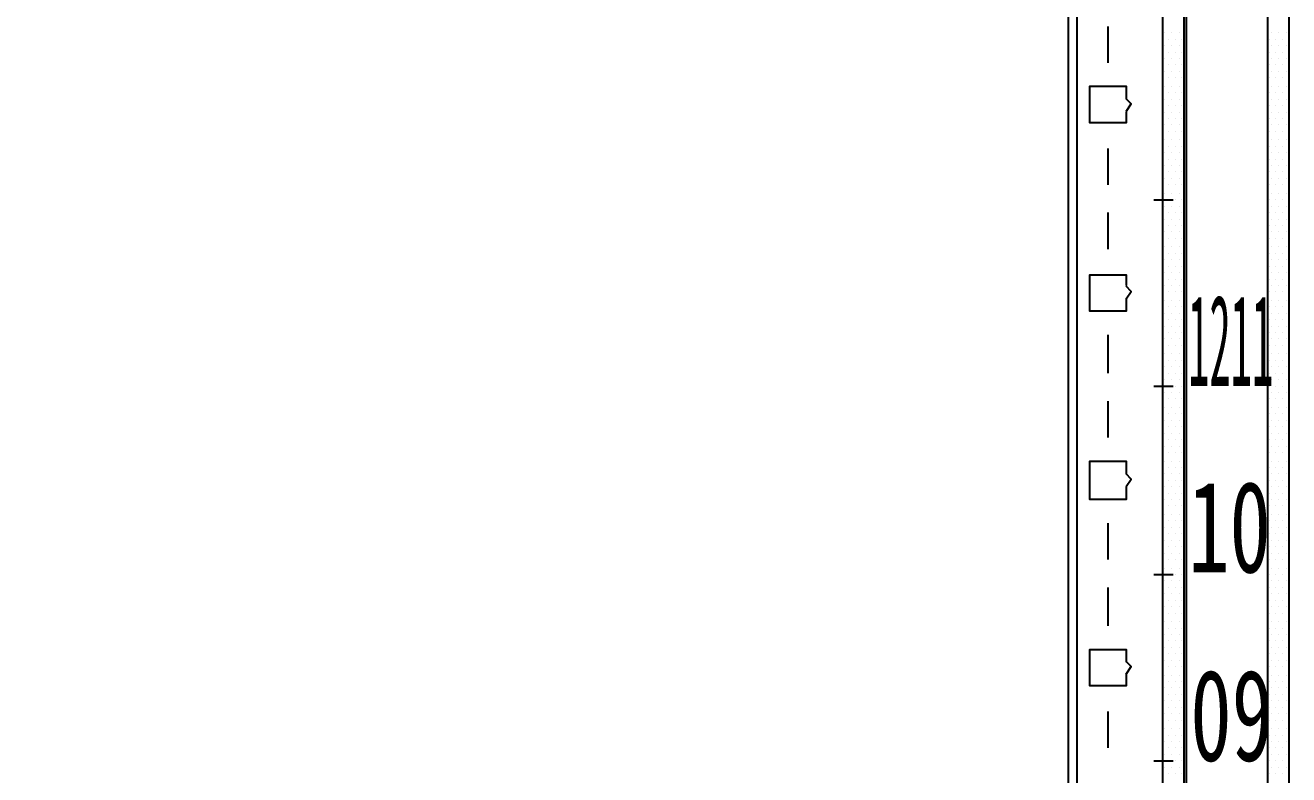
# Model space of a CAD drawing. Header units: metres. Extents: x 17 to 1264, y 17 to 859.
# Drawn here: x 388.9 to 473.9, y 225.7 to 276.1 of the extents above; entities that cross this region are included whole.
import ezdxf

# ---------------------------------------------------------------- set-up
doc = ezdxf.new("R2010")
doc.units = ezdxf.units.M
for name, color, linetype in [('LINES', 7, 'Continuous'), ('POLYLINES', 4, 'Continuous'), ('RECTS', 7, 'Continuous'), ('TEXTS', 3, 'Continuous')]:
    doc.layers.add(name, color=color, linetype=linetype)

msp = doc.modelspace()

# ---------------------------------------------------------------- linework, layer by layer
at = {"layer": 'LINES'}
for p, q in [((459.066, 125.712), (459.066, 721.008)), ((461.73, 276.048), (461.73, 273.6)), ((465.546, 275.616), (465.546, 275.616)), ((465.978, 275.616), (465.978, 275.616)), ((466.554, 275.616), (466.554, 275.616)), ((472.746, 275.616), (472.746, 275.616)), ((473.178, 275.616), (473.178, 275.616)), ((473.754, 275.616), (473.754, 275.616)), ((465.546, 274.752), (465.546, 274.752)), ((465.834, 275.184), (465.834, 275.184)), ((465.978, 274.752), (465.978, 274.752)), ((466.266, 275.184), (466.266, 275.184)), ((466.554, 274.752), (466.554, 274.752)), ((466.698, 275.184), (466.698, 275.184)), ((472.602, 275.184), (472.602, 275.184)), ((472.746, 274.752), (472.746, 274.752)), ((473.034, 275.184), (473.034, 275.184)), ((473.178, 274.752), (473.178, 274.752)), ((473.466, 275.184), (473.466, 275.184)), ((473.754, 274.752), (473.754, 274.752)), ((465.546, 273.888), (465.546, 273.888)), ((465.834, 274.32), (465.834, 274.32)), ((465.978, 273.888), (465.978, 273.888)), ((466.266, 274.32), (466.266, 274.32)), ((466.554, 273.888), (466.554, 273.888)), ((466.698, 274.32), (466.698, 274.32)), ((472.602, 274.32), (472.602, 274.32)), ((472.746, 273.888), (472.746, 273.888)), ((473.034, 274.32), (473.034, 274.32)), ((473.178, 273.888), (473.178, 273.888)), ((473.466, 274.32), (473.466, 274.32)), ((473.754, 273.888), (473.754, 273.888)), ((465.546, 273.024), (465.546, 273.024)), ((465.834, 273.456), (465.834, 273.456)), ((465.978, 273.024), (465.978, 273.024)), ((466.266, 273.456), (466.266, 273.456)), ((466.554, 273.024), (466.554, 273.024)), ((466.698, 273.456), (466.698, 273.456)), ((472.602, 273.456), (472.602, 273.456)), ((472.746, 273.024), (472.746, 273.024)), ((473.034, 273.456), (473.034, 273.456)), ((473.178, 273.024), (473.178, 273.024)), ((473.466, 273.456), (473.466, 273.456)), ((473.754, 273.024), (473.754, 273.024)), ((465.834, 272.592), (465.834, 272.592)), ((466.266, 272.592), (466.266, 272.592)), ((466.698, 272.592), (466.698, 272.592)), ((472.602, 272.592), (472.602, 272.592)), ((473.034, 272.592), (473.034, 272.592)), ((473.466, 272.592), (473.466, 272.592)), ((465.546, 272.016), (465.546, 272.016)), ((465.834, 271.584), (465.834, 271.584)), ((465.978, 272.016), (465.978, 272.016)), ((466.266, 271.584), (466.266, 271.584)), ((466.554, 272.016), (466.554, 272.016)), ((466.698, 271.584), (466.698, 271.584)), ((472.602, 271.584), (472.602, 271.584)), ((472.746, 272.016), (472.746, 272.016)), ((473.034, 271.584), (473.034, 271.584)), ((473.178, 272.016), (473.178, 272.016)), ((473.466, 271.584), (473.466, 271.584)), ((473.754, 272.016), (473.754, 272.016)), ((465.546, 271.152), (465.546, 271.152)), ((465.834, 270.72), (465.834, 270.72)), ((465.978, 271.152), (465.978, 271.152)), ((466.266, 270.72), (466.266, 270.72)), ((466.554, 271.152), (466.554, 271.152)), ((466.698, 270.72), (466.698, 270.72)), ((472.602, 270.72), (472.602, 270.72)), ((472.746, 271.152), (472.746, 271.152)), ((473.034, 270.72), (473.034, 270.72)), ((473.178, 271.152), (473.178, 271.152)), ((473.466, 270.72), (473.466, 270.72)), ((473.754, 271.152), (473.754, 271.152)), ((465.546, 270.288), (465.546, 270.288)), ((465.834, 269.856), (465.834, 269.856)), ((465.978, 270.288), (465.978, 270.288)), ((466.266, 269.856), (466.266, 269.856)), ((466.554, 270.288), (466.554, 270.288)), ((466.698, 269.856), (466.698, 269.856)), ((472.602, 269.856), (472.602, 269.856)), ((472.746, 270.288), (472.746, 270.288)), ((473.034, 269.856), (473.034, 269.856)), ((473.178, 270.288), (473.178, 270.288)), ((473.466, 269.856), (473.466, 269.856)), ((473.754, 270.288), (473.754, 270.288)), ((465.546, 269.424), (465.546, 269.424)), ((465.834, 268.992), (465.834, 268.992)), ((465.978, 269.424), (465.978, 269.424)), ((466.266, 268.992), (466.266, 268.992)), ((466.554, 269.424), (466.554, 269.424)), ((466.698, 268.992), (466.698, 268.992)), ((472.602, 268.992), (472.602, 268.992)), ((472.746, 269.424), (472.746, 269.424)), ((473.034, 268.992), (473.034, 268.992)), ((473.178, 269.424), (473.178, 269.424)), ((473.466, 268.992), (473.466, 268.992)), ((473.754, 269.424), (473.754, 269.424)), ((465.546, 268.416), (465.546, 268.416)), ((465.834, 267.984), (465.834, 267.984)), ((465.978, 268.416), (465.978, 268.416)), ((466.266, 267.984), (466.266, 267.984)), ((466.554, 268.416), (466.554, 268.416)), ((466.698, 267.984), (466.698, 267.984)), ((472.602, 267.984), (472.602, 267.984)), ((472.746, 268.416), (472.746, 268.416)), ((473.034, 267.984), (473.034, 267.984)), ((473.178, 268.416), (473.178, 268.416)), ((473.466, 267.984), (473.466, 267.984)), ((473.754, 268.416), (473.754, 268.416)), ((461.73, 267.84), (461.73, 265.392)), ((465.546, 267.552), (465.546, 267.552)), ((465.834, 267.12), (465.834, 267.12)), ((465.978, 267.552), (465.978, 267.552)), ((466.266, 267.12), (466.266, 267.12)), ((466.554, 267.552), (466.554, 267.552)), ((466.698, 267.12), (466.698, 267.12)), ((472.602, 267.12), (472.602, 267.12)), ((472.746, 267.552), (472.746, 267.552)), ((473.034, 267.12), (473.034, 267.12)), ((473.178, 267.552), (473.178, 267.552)), ((473.466, 267.12), (473.466, 267.12)), ((473.754, 267.552), (473.754, 267.552)), ((465.546, 266.688), (465.546, 266.688)), ((465.834, 266.256), (465.834, 266.256)), ((465.978, 266.688), (465.978, 266.688)), ((466.266, 266.256), (466.266, 266.256)), ((466.554, 266.688), (466.554, 266.688)), ((466.698, 266.256), (466.698, 266.256)), ((472.602, 266.256), (472.602, 266.256)), ((472.746, 266.688), (472.746, 266.688)), ((473.034, 266.256), (473.034, 266.256)), ((473.178, 266.688), (473.178, 266.688)), ((473.466, 266.256), (473.466, 266.256)), ((473.754, 266.688), (473.754, 266.688)), ((465.546, 265.824), (465.546, 265.824)), ((465.834, 265.392), (465.834, 265.392)), ((465.978, 265.824), (465.978, 265.824)), ((466.266, 265.392), (466.266, 265.392)), ((466.554, 265.824), (466.554, 265.824)), ((466.698, 265.392), (466.698, 265.392)), ((472.602, 265.392), (472.602, 265.392)), ((472.746, 265.824), (472.746, 265.824)), ((473.034, 265.392), (473.034, 265.392)), ((473.178, 265.824), (473.178, 265.824)), ((473.466, 265.392), (473.466, 265.392)), ((473.754, 265.824), (473.754, 265.824)), ((465.546, 264.816), (465.546, 264.816)), ((465.978, 264.816), (465.978, 264.816)), ((466.554, 264.816), (466.554, 264.816)), ((472.746, 264.816), (472.746, 264.816)), ((473.178, 264.816), (473.178, 264.816)), ((473.754, 264.816), (473.754, 264.816)), ((464.826, 264.384), (466.122, 264.384)), ((464.826, 264.384), (466.122, 264.384)), ((464.826, 264.384), (466.122, 264.384)), ((464.826, 264.384), (466.122, 264.384)), ((465.546, 263.952), (465.546, 263.952)), ((465.834, 264.384), (465.834, 264.384)), ((465.978, 263.952), (465.978, 263.952)), ((466.266, 264.384), (466.266, 264.384)), ((466.554, 263.952), (466.554, 263.952)), ((466.698, 264.384), (466.698, 264.384)), ((472.602, 264.384), (472.602, 264.384)), ((472.746, 263.952), (472.746, 263.952)), ((473.034, 264.384), (473.034, 264.384)), ((473.178, 263.952), (473.178, 263.952)), ((473.466, 264.384), (473.466, 264.384)), ((473.754, 263.952), (473.754, 263.952)), ((461.73, 263.52), (461.73, 261.072)), ((465.546, 263.088), (465.546, 263.088)), ((465.834, 263.52), (465.834, 263.52)), ((465.978, 263.088), (465.978, 263.088)), ((466.266, 263.52), (466.266, 263.52)), ((466.554, 263.088), (466.554, 263.088)), ((466.698, 263.52), (466.698, 263.52)), ((472.602, 263.52), (472.602, 263.52)), ((472.746, 263.088), (472.746, 263.088)), ((473.034, 263.52), (473.034, 263.52)), ((473.178, 263.088), (473.178, 263.088)), ((473.466, 263.52), (473.466, 263.52)), ((473.754, 263.088), (473.754, 263.088)), ((465.546, 262.224), (465.546, 262.224)), ((465.834, 262.656), (465.834, 262.656)), ((465.978, 262.224), (465.978, 262.224)), ((466.266, 262.656), (466.266, 262.656)), ((466.554, 262.224), (466.554, 262.224)), ((466.698, 262.656), (466.698, 262.656)), ((472.602, 262.656), (472.602, 262.656)), ((472.746, 262.224), (472.746, 262.224)), ((473.034, 262.656), (473.034, 262.656)), ((473.178, 262.224), (473.178, 262.224)), ((473.466, 262.656), (473.466, 262.656)), ((473.754, 262.224), (473.754, 262.224)), ((465.546, 261.216), (465.546, 261.216)), ((465.834, 261.792), (465.834, 261.792)), ((465.978, 261.216), (465.978, 261.216)), ((466.266, 261.792), (466.266, 261.792)), ((466.554, 261.216), (466.554, 261.216)), ((466.698, 261.792), (466.698, 261.792)), ((472.602, 261.792), (472.602, 261.792)), ((472.746, 261.216), (472.746, 261.216)), ((473.034, 261.792), (473.034, 261.792)), ((473.178, 261.216), (473.178, 261.216)), ((473.466, 261.792), (473.466, 261.792)), ((473.754, 261.216), (473.754, 261.216)), ((465.546, 260.352), (465.546, 260.352)), ((465.834, 260.784), (465.834, 260.784)), ((465.978, 260.352), (465.978, 260.352)), ((466.266, 260.784), (466.266, 260.784)), ((466.554, 260.352), (466.554, 260.352)), ((466.698, 260.784), (466.698, 260.784)), ((472.602, 260.784), (472.602, 260.784)), ((472.746, 260.352), (472.746, 260.352)), ((473.034, 260.784), (473.034, 260.784)), ((473.178, 260.352), (473.178, 260.352)), ((473.466, 260.784), (473.466, 260.784)), ((473.754, 260.352), (473.754, 260.352)), ((465.546, 259.488), (465.546, 259.488)), ((465.834, 259.92), (465.834, 259.92)), ((465.978, 259.488), (465.978, 259.488)), ((466.266, 259.92), (466.266, 259.92)), ((466.554, 259.488), (466.554, 259.488)), ((466.698, 259.92), (466.698, 259.92)), ((472.602, 259.92), (472.602, 259.92)), ((472.746, 259.488), (472.746, 259.488)), ((473.034, 259.92), (473.034, 259.92)), ((473.178, 259.488), (473.178, 259.488)), ((473.466, 259.92), (473.466, 259.92)), ((473.754, 259.488), (473.754, 259.488)), ((465.546, 258.624), (465.546, 258.624)), ((465.834, 259.056), (465.834, 259.056)), ((465.978, 258.624), (465.978, 258.624)), ((466.266, 259.056), (466.266, 259.056)), ((466.554, 258.624), (466.554, 258.624)), ((466.698, 259.056), (466.698, 259.056)), ((472.602, 259.056), (472.602, 259.056)), ((472.746, 258.624), (472.746, 258.624)), ((473.034, 259.056), (473.034, 259.056)), ((473.178, 258.624), (473.178, 258.624)), ((473.466, 259.056), (473.466, 259.056)), ((473.754, 258.624), (473.754, 258.624)), ((465.834, 258.192), (465.834, 258.192)), ((466.266, 258.192), (466.266, 258.192)), ((466.698, 258.192), (466.698, 258.192)), ((472.602, 258.192), (472.602, 258.192)), ((473.034, 258.192), (473.034, 258.192)), ((473.466, 258.192), (473.466, 258.192)), ((465.546, 257.616), (465.546, 257.616)), ((465.834, 257.184), (465.834, 257.184)), ((465.978, 257.616), (465.978, 257.616)), ((466.266, 257.184), (466.266, 257.184)), ((466.554, 257.616), (466.554, 257.616)), ((466.698, 257.184), (466.698, 257.184)), ((472.602, 257.184), (472.602, 257.184)), ((472.746, 257.616), (472.746, 257.616)), ((473.034, 257.184), (473.034, 257.184)), ((473.178, 257.616), (473.178, 257.616)), ((473.466, 257.184), (473.466, 257.184)), ((473.754, 257.616), (473.754, 257.616)), ((465.546, 256.752), (465.546, 256.752)), ((465.834, 256.32), (465.834, 256.32)), ((465.978, 256.752), (465.978, 256.752)), ((466.266, 256.32), (466.266, 256.32)), ((466.554, 256.752), (466.554, 256.752)), ((466.698, 256.32), (466.698, 256.32)), ((472.602, 256.32), (472.602, 256.32)), ((472.746, 256.752), (472.746, 256.752)), ((473.034, 256.32), (473.034, 256.32)), ((473.178, 256.752), (473.178, 256.752)), ((473.466, 256.32), (473.466, 256.32)), ((473.754, 256.752), (473.754, 256.752)), ((461.73, 255.312), (461.73, 252.72)), ((465.546, 255.888), (465.546, 255.888)), ((465.834, 255.456), (465.834, 255.456)), ((465.978, 255.888), (465.978, 255.888)), ((466.266, 255.456), (466.266, 255.456)), ((466.554, 255.888), (466.554, 255.888)), ((466.698, 255.456), (466.698, 255.456)), ((472.602, 255.456), (472.602, 255.456)), ((472.746, 255.888), (472.746, 255.888)), ((473.034, 255.456), (473.034, 255.456)), ((473.178, 255.888), (473.178, 255.888)), ((473.466, 255.456), (473.466, 255.456)), ((473.754, 255.888), (473.754, 255.888)), ((465.546, 255.024), (465.546, 255.024)), ((465.834, 254.592), (465.834, 254.592)), ((465.978, 255.024), (465.978, 255.024)), ((466.266, 254.592), (466.266, 254.592)), ((466.554, 255.024), (466.554, 255.024)), ((466.698, 254.592), (466.698, 254.592)), ((472.602, 254.592), (472.602, 254.592)), ((472.746, 255.024), (472.746, 255.024)), ((473.034, 254.592), (473.034, 254.592)), ((473.178, 255.024), (473.178, 255.024)), ((473.466, 254.592), (473.466, 254.592)), ((473.754, 255.024), (473.754, 255.024)), ((465.546, 254.016), (465.546, 254.016)), ((465.834, 253.584), (465.834, 253.584)), ((465.978, 254.016), (465.978, 254.016)), ((466.266, 253.584), (466.266, 253.584)), ((466.554, 254.016), (466.554, 254.016)), ((466.698, 253.584), (466.698, 253.584)), ((472.602, 253.584), (472.602, 253.584)), ((472.746, 254.016), (472.746, 254.016)), ((473.034, 253.584), (473.034, 253.584)), ((473.178, 254.016), (473.178, 254.016)), ((473.466, 253.584), (473.466, 253.584)), ((473.754, 254.016), (473.754, 254.016)), ((465.546, 253.152), (465.546, 253.152)), ((465.834, 252.72), (465.834, 252.72)), ((465.978, 253.152), (465.978, 253.152)), ((466.266, 252.72), (466.266, 252.72)), ((466.554, 253.152), (466.554, 253.152)), ((466.698, 252.72), (466.698, 252.72)), ((472.602, 252.72), (472.602, 252.72)), ((472.746, 253.152), (472.746, 253.152)), ((473.034, 252.72), (473.034, 252.72)), ((473.178, 253.152), (473.178, 253.152)), ((473.466, 252.72), (473.466, 252.72)), ((473.754, 253.152), (473.754, 253.152)), ((464.826, 251.856), (466.122, 251.856)), ((464.826, 251.856), (466.122, 251.856)), ((464.826, 251.856), (466.122, 251.856)), ((464.826, 251.856), (466.122, 251.856)), ((465.546, 252.288), (465.546, 252.288)), ((465.834, 251.856), (465.834, 251.856)), ((465.978, 252.288), (465.978, 252.288)), ((466.266, 251.856), (466.266, 251.856)), ((466.554, 252.288), (466.554, 252.288)), ((466.698, 251.856), (466.698, 251.856)), ((472.602, 251.856), (472.602, 251.856)), ((472.746, 252.288), (472.746, 252.288)), ((473.034, 251.856), (473.034, 251.856)), ((473.178, 252.288), (473.178, 252.288)), ((473.466, 251.856), (473.466, 251.856)), ((473.754, 252.288), (473.754, 252.288)), ((461.73, 250.848), (461.73, 248.4)), ((465.546, 251.424), (465.546, 251.424)), ((465.834, 250.992), (465.834, 250.992)), ((465.978, 251.424), (465.978, 251.424)), ((466.266, 250.992), (466.266, 250.992)), ((466.554, 251.424), (466.554, 251.424)), ((466.698, 250.992), (466.698, 250.992)), ((472.602, 250.992), (472.602, 250.992)), ((472.746, 251.424), (472.746, 251.424)), ((473.034, 250.992), (473.034, 250.992)), ((473.178, 251.424), (473.178, 251.424)), ((473.466, 250.992), (473.466, 250.992)), ((473.754, 251.424), (473.754, 251.424)), ((465.546, 250.416), (465.546, 250.416)), ((465.978, 250.416), (465.978, 250.416)), ((466.554, 250.416), (466.554, 250.416)), ((472.746, 250.416), (472.746, 250.416)), ((473.178, 250.416), (473.178, 250.416)), ((473.754, 250.416), (473.754, 250.416)), ((465.546, 249.552), (465.546, 249.552)), ((465.834, 249.984), (465.834, 249.984)), ((465.978, 249.552), (465.978, 249.552)), ((466.266, 249.984), (466.266, 249.984)), ((466.554, 249.552), (466.554, 249.552)), ((466.698, 249.984), (466.698, 249.984)), ((472.602, 249.984), (472.602, 249.984)), ((472.746, 249.552), (472.746, 249.552)), ((473.034, 249.984), (473.034, 249.984)), ((473.178, 249.552), (473.178, 249.552)), ((473.466, 249.984), (473.466, 249.984)), ((473.754, 249.552), (473.754, 249.552)), ((465.546, 248.688), (465.546, 248.688)), ((465.834, 249.12), (465.834, 249.12)), ((465.978, 248.688), (465.978, 248.688)), ((466.266, 249.12), (466.266, 249.12)), ((466.554, 248.688), (466.554, 248.688)), ((466.698, 249.12), (466.698, 249.12)), ((472.602, 249.12), (472.602, 249.12)), ((472.746, 248.688), (472.746, 248.688)), ((473.034, 249.12), (473.034, 249.12)), ((473.178, 248.688), (473.178, 248.688)), ((473.466, 249.12), (473.466, 249.12)), ((473.754, 248.688), (473.754, 248.688)), ((465.546, 247.824), (465.546, 247.824)), ((465.834, 248.256), (465.834, 248.256)), ((465.978, 247.824), (465.978, 247.824)), ((466.266, 248.256), (466.266, 248.256)), ((466.554, 247.824), (466.554, 247.824)), ((466.698, 248.256), (466.698, 248.256)), ((472.602, 248.256), (472.602, 248.256)), ((472.746, 247.824), (472.746, 247.824)), ((473.034, 248.256), (473.034, 248.256)), ((473.178, 247.824), (473.178, 247.824)), ((473.466, 248.256), (473.466, 248.256)), ((473.754, 247.824), (473.754, 247.824)), ((465.546, 246.816), (465.546, 246.816)), ((465.834, 247.392), (465.834, 247.392)), ((465.978, 246.816), (465.978, 246.816)), ((466.266, 247.392), (466.266, 247.392)), ((466.554, 246.816), (466.554, 246.816)), ((466.698, 247.392), (466.698, 247.392)), ((472.602, 247.392), (472.602, 247.392)), ((472.746, 246.816), (472.746, 246.816)), ((473.034, 247.392), (473.034, 247.392)), ((473.178, 246.816), (473.178, 246.816)), ((473.466, 247.392), (473.466, 247.392)), ((473.754, 246.816), (473.754, 246.816)), ((465.546, 245.952), (465.546, 245.952)), ((465.834, 246.384), (465.834, 246.384)), ((465.978, 245.952), (465.978, 245.952)), ((466.266, 246.384), (466.266, 246.384)), ((466.554, 245.952), (466.554, 245.952)), ((466.698, 246.384), (466.698, 246.384)), ((472.602, 246.384), (472.602, 246.384)), ((472.746, 245.952), (472.746, 245.952)), ((473.034, 246.384), (473.034, 246.384)), ((473.178, 245.952), (473.178, 245.952)), ((473.466, 246.384), (473.466, 246.384)), ((473.754, 245.952), (473.754, 245.952)), ((465.546, 245.088), (465.546, 245.088)), ((465.834, 245.52), (465.834, 245.52)), ((465.978, 245.088), (465.978, 245.088)), ((466.266, 245.52), (466.266, 245.52)), ((466.554, 245.088), (466.554, 245.088)), ((466.698, 245.52), (466.698, 245.52)), ((472.602, 245.52), (472.602, 245.52)), ((472.746, 245.088), (472.746, 245.088)), ((473.034, 245.52), (473.034, 245.52)), ((473.178, 245.088), (473.178, 245.088)), ((473.466, 245.52), (473.466, 245.52)), ((473.754, 245.088), (473.754, 245.088)), ((465.546, 244.224), (465.546, 244.224)), ((465.834, 244.656), (465.834, 244.656)), ((465.978, 244.224), (465.978, 244.224)), ((466.266, 244.656), (466.266, 244.656)), ((466.554, 244.224), (466.554, 244.224)), ((466.698, 244.656), (466.698, 244.656)), ((472.602, 244.656), (472.602, 244.656)), ((472.746, 244.224), (472.746, 244.224)), ((473.034, 244.656), (473.034, 244.656)), ((473.178, 244.224), (473.178, 244.224)), ((473.466, 244.656), (473.466, 244.656)), ((473.754, 244.224), (473.754, 244.224)), ((465.546, 243.216), (465.546, 243.216)), ((465.834, 243.792), (465.834, 243.792)), ((465.978, 243.216), (465.978, 243.216)), ((466.266, 243.792), (466.266, 243.792)), ((466.554, 243.216), (466.554, 243.216)), ((466.698, 243.792), (466.698, 243.792)), ((472.602, 243.792), (472.602, 243.792)), ((472.746, 243.216), (472.746, 243.216)), ((473.034, 243.792), (473.034, 243.792)), ((473.178, 243.216), (473.178, 243.216)), ((473.466, 243.792), (473.466, 243.792)), ((473.754, 243.216), (473.754, 243.216)), ((461.73, 242.64), (461.73, 240.192)), ((465.546, 242.352), (465.546, 242.352)), ((465.834, 242.784), (465.834, 242.784)), ((465.978, 242.352), (465.978, 242.352)), ((466.266, 242.784), (466.266, 242.784)), ((466.554, 242.352), (466.554, 242.352)), ((466.698, 242.784), (466.698, 242.784)), ((472.602, 242.784), (472.602, 242.784)), ((472.746, 242.352), (472.746, 242.352)), ((473.034, 242.784), (473.034, 242.784)), ((473.178, 242.352), (473.178, 242.352)), ((473.466, 242.784), (473.466, 242.784)), ((473.754, 242.352), (473.754, 242.352)), ((465.834, 241.92), (465.834, 241.92)), ((466.266, 241.92), (466.266, 241.92)), ((466.698, 241.92), (466.698, 241.92)), ((472.602, 241.92), (472.602, 241.92)), ((473.034, 241.92), (473.034, 241.92)), ((473.466, 241.92), (473.466, 241.92)), ((465.546, 241.488), (465.546, 241.488)), ((465.834, 241.056), (465.834, 241.056)), ((465.978, 241.488), (465.978, 241.488)), ((466.266, 241.056), (466.266, 241.056)), ((466.554, 241.488), (466.554, 241.488)), ((466.698, 241.056), (466.698, 241.056)), ((472.602, 241.056), (472.602, 241.056)), ((472.746, 241.488), (472.746, 241.488)), ((473.034, 241.056), (473.034, 241.056)), ((473.178, 241.488), (473.178, 241.488)), ((473.466, 241.056), (473.466, 241.056)), ((473.754, 241.488), (473.754, 241.488)), ((465.546, 240.624), (465.546, 240.624)), ((465.834, 240.192), (465.834, 240.192)), ((465.978, 240.624), (465.978, 240.624)), ((466.266, 240.192), (466.266, 240.192)), ((466.554, 240.624), (466.554, 240.624)), ((466.698, 240.192), (466.698, 240.192)), ((472.602, 240.192), (472.602, 240.192)), ((472.746, 240.624), (472.746, 240.624)), ((473.034, 240.192), (473.034, 240.192)), ((473.178, 240.624), (473.178, 240.624)), ((473.466, 240.192), (473.466, 240.192)), ((473.754, 240.624), (473.754, 240.624)), ((464.826, 239.184), (466.122, 239.184)), ((464.826, 239.184), (466.122, 239.184)), ((464.826, 239.184), (466.122, 239.184)), ((464.826, 239.184), (466.122, 239.184)), ((465.546, 239.616), (465.546, 239.616)), ((465.834, 239.184), (465.834, 239.184)), ((465.978, 239.616), (465.978, 239.616)), ((466.266, 239.184), (466.266, 239.184)), ((466.554, 239.616), (466.554, 239.616)), ((466.698, 239.184), (466.698, 239.184)), ((472.602, 239.184), (472.602, 239.184)), ((472.746, 239.616), (472.746, 239.616)), ((473.034, 239.184), (473.034, 239.184)), ((473.178, 239.616), (473.178, 239.616)), ((473.466, 239.184), (473.466, 239.184)), ((473.754, 239.616), (473.754, 239.616)), ((461.73, 238.32), (461.73, 235.728)), ((465.546, 238.752), (465.546, 238.752)), ((465.834, 238.32), (465.834, 238.32)), ((465.978, 238.752), (465.978, 238.752)), ((466.266, 238.32), (466.266, 238.32)), ((466.554, 238.752), (466.554, 238.752)), ((466.698, 238.32), (466.698, 238.32)), ((472.602, 238.32), (472.602, 238.32)), ((472.746, 238.752), (472.746, 238.752)), ((473.034, 238.32), (473.034, 238.32)), ((473.178, 238.752), (473.178, 238.752)), ((473.466, 238.32), (473.466, 238.32)), ((473.754, 238.752), (473.754, 238.752)), ((465.546, 237.888), (465.546, 237.888)), ((465.834, 237.456), (465.834, 237.456)), ((465.978, 237.888), (465.978, 237.888)), ((466.266, 237.456), (466.266, 237.456)), ((466.554, 237.888), (466.554, 237.888)), ((466.698, 237.456), (466.698, 237.456)), ((472.602, 237.456), (472.602, 237.456)), ((472.746, 237.888), (472.746, 237.888)), ((473.034, 237.456), (473.034, 237.456)), ((473.178, 237.888), (473.178, 237.888)), ((473.466, 237.456), (473.466, 237.456)), ((473.754, 237.888), (473.754, 237.888)), ((465.546, 237.024), (465.546, 237.024)), ((465.834, 236.592), (465.834, 236.592)), ((465.978, 237.024), (465.978, 237.024)), ((466.266, 236.592), (466.266, 236.592)), ((466.554, 237.024), (466.554, 237.024)), ((466.698, 236.592), (466.698, 236.592)), ((472.602, 236.592), (472.602, 236.592)), ((472.746, 237.024), (472.746, 237.024)), ((473.034, 236.592), (473.034, 236.592)), ((473.178, 237.024), (473.178, 237.024)), ((473.466, 236.592), (473.466, 236.592)), ((473.754, 237.024), (473.754, 237.024)), ((465.546, 236.016), (465.546, 236.016)), ((465.834, 235.584), (465.834, 235.584)), ((465.978, 236.016), (465.978, 236.016)), ((466.266, 235.584), (466.266, 235.584)), ((466.554, 236.016), (466.554, 236.016)), ((466.698, 235.584), (466.698, 235.584)), ((472.602, 235.584), (472.602, 235.584)), ((472.746, 236.016), (472.746, 236.016)), ((473.034, 235.584), (473.034, 235.584)), ((473.178, 236.016), (473.178, 236.016)), ((473.466, 235.584), (473.466, 235.584)), ((473.754, 236.016), (473.754, 236.016)), ((465.546, 235.152), (465.546, 235.152)), ((465.834, 234.72), (465.834, 234.72)), ((465.978, 235.152), (465.978, 235.152)), ((466.266, 234.72), (466.266, 234.72)), ((466.554, 235.152), (466.554, 235.152)), ((466.698, 234.72), (466.698, 234.72)), ((472.602, 234.72), (472.602, 234.72)), ((472.746, 235.152), (472.746, 235.152)), ((473.034, 234.72), (473.034, 234.72)), ((473.178, 235.152), (473.178, 235.152)), ((473.466, 234.72), (473.466, 234.72)), ((473.754, 235.152), (473.754, 235.152)), ((465.546, 234.288), (465.546, 234.288)), ((465.834, 233.856), (465.834, 233.856)), ((465.978, 234.288), (465.978, 234.288)), ((466.266, 233.856), (466.266, 233.856)), ((466.554, 234.288), (466.554, 234.288)), ((466.698, 233.856), (466.698, 233.856)), ((472.602, 233.856), (472.602, 233.856)), ((472.746, 234.288), (472.746, 234.288)), ((473.034, 233.856), (473.034, 233.856)), ((473.178, 234.288), (473.178, 234.288)), ((473.466, 233.856), (473.466, 233.856)), ((473.754, 234.288), (473.754, 234.288)), ((465.546, 233.424), (465.546, 233.424)), ((465.834, 232.992), (465.834, 232.992)), ((465.978, 233.424), (465.978, 233.424)), ((466.266, 232.992), (466.266, 232.992)), ((466.554, 233.424), (466.554, 233.424)), ((466.698, 232.992), (466.698, 232.992)), ((472.602, 232.992), (472.602, 232.992)), ((472.746, 233.424), (472.746, 233.424)), ((473.034, 232.992), (473.034, 232.992)), ((473.178, 233.424), (473.178, 233.424)), ((473.466, 232.992), (473.466, 232.992)), ((473.754, 233.424), (473.754, 233.424)), ((465.546, 232.416), (465.546, 232.416)), ((465.978, 232.416), (465.978, 232.416)), ((466.554, 232.416), (466.554, 232.416)), ((472.746, 232.416), (472.746, 232.416)), ((473.178, 232.416), (473.178, 232.416)), ((473.754, 232.416), (473.754, 232.416)), ((465.546, 231.552), (465.546, 231.552)), ((465.834, 231.984), (465.834, 231.984)), ((465.978, 231.552), (465.978, 231.552)), ((466.266, 231.984), (466.266, 231.984)), ((466.554, 231.552), (466.554, 231.552)), ((466.698, 231.984), (466.698, 231.984)), ((472.602, 231.984), (472.602, 231.984)), ((472.746, 231.552), (472.746, 231.552)), ((473.034, 231.984), (473.034, 231.984)), ((473.178, 231.552), (473.178, 231.552)), ((473.466, 231.984), (473.466, 231.984)), ((473.754, 231.552), (473.754, 231.552)), ((465.546, 230.688), (465.546, 230.688)), ((465.834, 231.12), (465.834, 231.12)), ((465.978, 230.688), (465.978, 230.688)), ((466.266, 231.12), (466.266, 231.12)), ((466.554, 230.688), (466.554, 230.688)), ((466.698, 231.12), (466.698, 231.12)), ((472.602, 231.12), (472.602, 231.12)), ((472.746, 230.688), (472.746, 230.688)), ((473.034, 231.12), (473.034, 231.12)), ((473.178, 230.688), (473.178, 230.688)), ((473.466, 231.12), (473.466, 231.12)), ((473.754, 230.688), (473.754, 230.688)), ((461.73, 229.968), (461.73, 227.52)), ((465.546, 229.824), (465.546, 229.824)), ((465.834, 230.256), (465.834, 230.256)), ((465.978, 229.824), (465.978, 229.824)), ((466.266, 230.256), (466.266, 230.256)), ((466.554, 229.824), (466.554, 229.824)), ((466.698, 230.256), (466.698, 230.256)), ((472.602, 230.256), (472.602, 230.256)), ((472.746, 229.824), (472.746, 229.824)), ((473.034, 230.256), (473.034, 230.256)), ((473.178, 229.824), (473.178, 229.824)), ((473.466, 230.256), (473.466, 230.256)), ((473.754, 229.824), (473.754, 229.824)), ((465.546, 228.816), (465.546, 228.816)), ((465.834, 229.392), (465.834, 229.392)), ((465.978, 228.816), (465.978, 228.816)), ((466.266, 229.392), (466.266, 229.392)), ((466.554, 228.816), (466.554, 228.816)), ((466.698, 229.392), (466.698, 229.392)), ((472.602, 229.392), (472.602, 229.392)), ((472.746, 228.816), (472.746, 228.816)), ((473.034, 229.392), (473.034, 229.392)), ((473.178, 228.816), (473.178, 228.816)), ((473.466, 229.392), (473.466, 229.392)), ((473.754, 228.816), (473.754, 228.816)), ((465.546, 227.952), (465.546, 227.952)), ((465.834, 228.384), (465.834, 228.384)), ((465.978, 227.952), (465.978, 227.952)), ((466.266, 228.384), (466.266, 228.384)), ((466.554, 227.952), (466.554, 227.952)), ((466.698, 228.384), (466.698, 228.384)), ((472.602, 228.384), (472.602, 228.384)), ((472.746, 227.952), (472.746, 227.952)), ((473.034, 228.384), (473.034, 228.384)), ((473.178, 227.952), (473.178, 227.952)), ((473.466, 228.384), (473.466, 228.384)), ((473.754, 227.952), (473.754, 227.952)), ((465.546, 227.088), (465.546, 227.088)), ((465.834, 227.52), (465.834, 227.52)), ((465.978, 227.088), (465.978, 227.088)), ((466.266, 227.52), (466.266, 227.52)), ((466.554, 227.088), (466.554, 227.088)), ((466.698, 227.52), (466.698, 227.52)), ((472.602, 227.52), (472.602, 227.52)), ((472.746, 227.088), (472.746, 227.088)), ((473.034, 227.52), (473.034, 227.52)), ((473.178, 227.088), (473.178, 227.088)), ((473.466, 227.52), (473.466, 227.52)), ((473.754, 227.088), (473.754, 227.088)), ((464.826, 226.656), (466.122, 226.656)), ((464.826, 226.656), (466.122, 226.656)), ((464.826, 226.656), (466.122, 226.656)), ((464.826, 226.656), (466.122, 226.656)), ((465.546, 226.224), (465.546, 226.224)), ((465.834, 226.656), (465.834, 226.656)), ((465.978, 226.224), (465.978, 226.224)), ((466.266, 226.656), (466.266, 226.656)), ((466.554, 226.224), (466.554, 226.224)), ((466.698, 226.656), (466.698, 226.656)), ((472.602, 226.656), (472.602, 226.656)), ((472.746, 226.224), (472.746, 226.224)), ((473.034, 226.656), (473.034, 226.656)), ((473.178, 226.224), (473.178, 226.224)), ((473.466, 226.656), (473.466, 226.656)), ((473.754, 226.224), (473.754, 226.224)), ((465.834, 225.792), (465.834, 225.792)), ((466.266, 225.792), (466.266, 225.792)), ((466.698, 225.792), (466.698, 225.792)), ((472.602, 225.792), (472.602, 225.792)), ((473.034, 225.792), (473.034, 225.792)), ((473.466, 225.792), (473.466, 225.792))]:
    msp.add_line(p, q, dxfattribs=at)
at = {"layer": 'POLYLINES'}
for points in [[(466.986, 722.592), (466.986, 579.024), (466.986, 125.712)], [(466.986, 722.592), (466.986, 579.024), (466.986, 125.712)], [(459.642, 703.728), (459.642, 564.768), (459.642, 125.712)], [(462.954, 270.288), (462.954, 269.568), (460.506, 269.568), (460.506, 272.016), (462.954, 272.016), (462.954, 271.152)], [(462.95, 270.333), (463.304, 270.829), (462.95, 271.182)], [(462.954, 257.76), (462.954, 256.896), (460.506, 256.896), (460.506, 259.344), (462.954, 259.344), (462.954, 258.624)], [(462.95, 257.718), (463.304, 258.215), (462.95, 258.569)], [(462.954, 245.088), (462.954, 244.224), (460.506, 244.224), (460.506, 246.816), (462.954, 246.816), (462.954, 245.952)], [(462.95, 245.105), (463.304, 245.602), (462.95, 245.956)], [(462.954, 232.56), (462.954, 231.696), (460.506, 231.696), (460.506, 234.144), (462.954, 234.144), (462.954, 233.28)], [(462.95, 232.491), (463.304, 232.988), (462.95, 233.342)]]:
    msp.add_lwpolyline(points, dxfattribs=at)
at = {"layer": 'RECTS'}
for points in [[(303.834, 736.848), (473.898, 736.848), (473.898, 113.184), (303.834, 113.184)], [(305.274, 735.408), (472.458, 735.408), (472.458, 114.624), (305.274, 114.624)], [(310.89, 722.592), (466.842, 722.592), (466.842, 124.272), (310.89, 124.272)], [(312.33, 721.008), (465.402, 721.008), (465.402, 125.712), (312.33, 125.712)]]:
    msp.add_lwpolyline(points, dxfattribs=at)

# ---------------------------------------------------------------- texts
at = {"layer": 'TEXTS'}
for s, width, p in [('1211', 0.343114, (467.13, 251.855)), ('10', 0.666667, (467.13, 239.327)), ('09', 0.666667, (467.274, 226.655))]:
    msp.add_text(s, height=6.1343, dxfattribs=dict(at, width=width)).set_placement(p)

doc.saveas('drawing.dxf')
